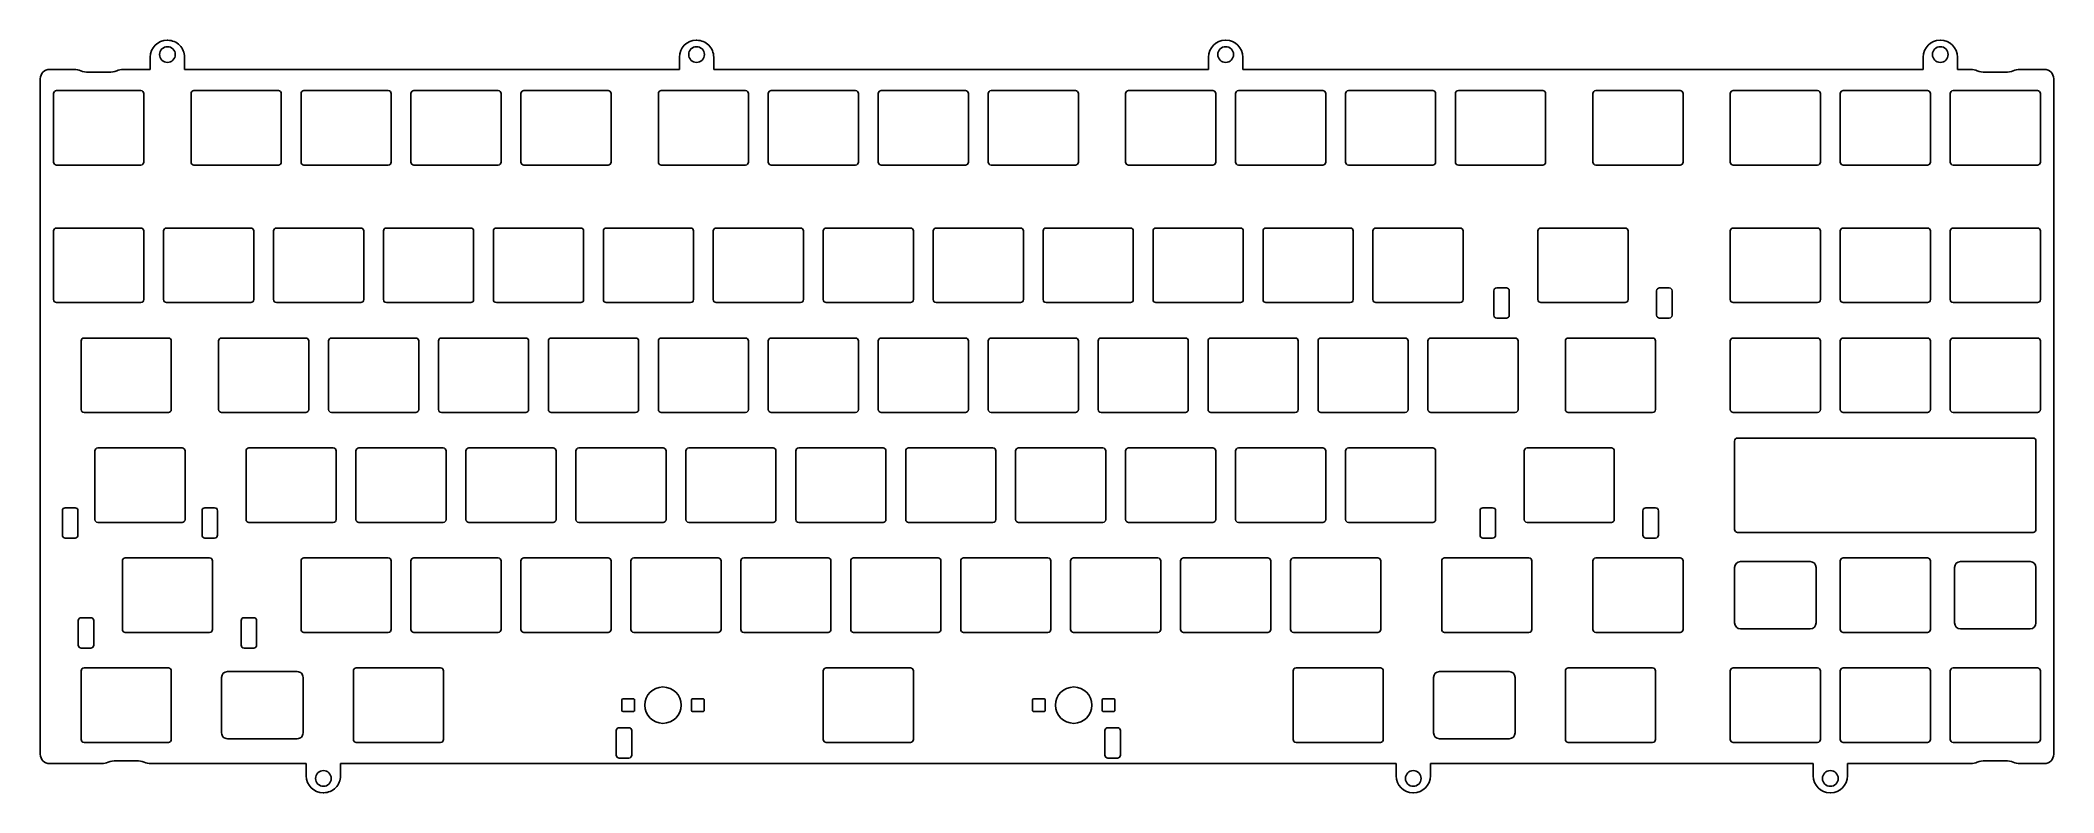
# Model space of a CAD drawing. Extents: x -29 to 317, y -158 to -29.
import ezdxf

# ---------------------------------------------------------------- set-up
doc = ezdxf.new("R2010")
doc.units = 0
doc.layers.add('BLACK', color=7, linetype='CONTINUOUS')

msp = doc.modelspace()

# ---------------------------------------------------------------- linework, layer by layer
at = {"layer": 'BLACK', "linetype": 'CONTINUOUS'}
for p, q in [((-7.6125, -28.775), (-7.5125, -28.775)), ((83.3438, -28.775), (83.4437, -28.775)), ((174.3, -28.775), (174.4, -28.775)), ((297.15, -28.775), (297.25, -28.775)), ((-27.825, -33.775), (-23.5926, -33.775)), ((-17.6374, -34.275), (-21.1126, -34.275)), ((-15.1574, -33.775), (-10.5125, -33.775)), ((-10.5125, -33.775), (-10.5125, -31.675)), ((-4.6125, -31.675), (-4.6125, -33.775)), ((-4.6125, -33.775), (80.4437, -33.775)), ((80.4437, -33.775), (80.4437, -31.675)), ((86.3438, -31.675), (86.3438, -33.775)), ((86.3438, -33.775), (171.4, -33.775)), ((171.4, -33.775), (171.4, -31.675)), ((177.3, -31.675), (177.3, -33.775)), ((177.3, -33.775), (294.25, -33.775)), ((294.25, -33.775), (294.25, -31.675)), ((300.15, -31.675), (300.15, -33.775)), ((300.15, -33.775), (302.432, -33.775)), ((308.388, -34.275), (304.912, -34.275)), ((310.868, -33.775), (315.1, -33.775)), ((-29.425, -151.5), (-29.425, -35.375)), ((-27.125, -37.925), (-27.125, -49.725)), ((-12.125, -37.425), (-26.625, -37.425)), ((-11.625, -49.725), (-11.625, -37.925)), ((-3.5, -37.925), (-3.5, -49.725)), ((11.5, -37.425), (-3, -37.425)), ((12, -49.725), (12, -37.925)), ((15.4, -37.925), (15.4, -49.725)), ((30.4, -37.425), (15.9, -37.425)), ((30.9, -49.725), (30.9, -37.925)), ((34.3, -37.925), (34.3, -49.725)), ((49.3, -37.425), (34.8, -37.425)), ((49.8, -49.725), (49.8, -37.925)), ((53.2, -37.925), (53.2, -49.725)), ((68.2, -37.425), (53.7, -37.425)), ((68.7, -49.725), (68.7, -37.925)), ((76.825, -37.925), (76.825, -49.725)), ((91.825, -37.425), (77.325, -37.425)), ((92.325, -49.725), (92.325, -37.925)), ((95.725, -37.925), (95.725, -49.725)), ((110.725, -37.425), (96.225, -37.425)), ((111.225, -49.725), (111.225, -37.925)), ((114.625, -37.925), (114.625, -49.725)), ((129.625, -37.425), (115.125, -37.425)), ((130.125, -49.725), (130.125, -37.925)), ((133.525, -37.925), (133.525, -49.725)), ((148.525, -37.425), (134.025, -37.425)), ((149.025, -49.725), (149.025, -37.925)), ((157.15, -37.925), (157.15, -49.725)), ((172.15, -37.425), (157.65, -37.425)), ((172.65, -49.725), (172.65, -37.925)), ((176.05, -37.925), (176.05, -49.725)), ((191.05, -37.425), (176.55, -37.425)), ((191.55, -49.725), (191.55, -37.925)), ((194.95, -37.925), (194.95, -49.725)), ((209.95, -37.425), (195.45, -37.425)), ((210.45, -49.725), (210.45, -37.925)), ((213.85, -37.925), (213.85, -49.725)), ((228.85, -37.425), (214.35, -37.425)), ((229.35, -49.725), (229.35, -37.925)), ((237.475, -37.925), (237.475, -49.725)), ((252.475, -37.425), (237.975, -37.425)), ((252.975, -49.725), (252.975, -37.925)), ((261.1, -37.925), (261.1, -49.725)), ((276.1, -37.425), (261.6, -37.425)), ((276.6, -49.725), (276.6, -37.925)), ((280, -37.925), (280, -49.725)), ((295, -37.425), (280.5, -37.425)), ((295.5, -49.725), (295.5, -37.925)), ((298.9, -37.925), (298.9, -49.725)), ((313.9, -37.425), (299.4, -37.425)), ((314.4, -49.725), (314.4, -37.925)), ((316.7, -35.375), (316.7, -151.5)), ((-26.625, -50.225), (-12.125, -50.225)), ((-3, -50.225), (11.5, -50.225)), ((15.9, -50.225), (30.4, -50.225)), ((34.8, -50.225), (49.3, -50.225)), ((53.7, -50.225), (68.2, -50.225)), ((77.325, -50.225), (91.825, -50.225)), ((96.225, -50.225), (110.725, -50.225)), ((115.125, -50.225), (129.625, -50.225)), ((134.025, -50.225), (148.525, -50.225)), ((157.65, -50.225), (172.15, -50.225)), ((176.55, -50.225), (191.05, -50.225)), ((195.45, -50.225), (209.95, -50.225)), ((214.35, -50.225), (228.85, -50.225)), ((237.975, -50.225), (252.475, -50.225)), ((261.6, -50.225), (276.1, -50.225)), ((280.5, -50.225), (295, -50.225)), ((299.4, -50.225), (313.9, -50.225)), ((-27.125, -61.55), (-27.125, -73.35)), ((-12.125, -61.05), (-26.625, -61.05)), ((-11.625, -73.35), (-11.625, -61.55)), ((-8.225, -61.55), (-8.225, -73.35)), ((6.775, -61.05), (-7.725, -61.05)), ((7.275, -73.35), (7.275, -61.55)), ((10.675, -61.55), (10.675, -73.35)), ((25.675, -61.05), (11.175, -61.05)), ((26.175, -73.35), (26.175, -61.55)), ((29.575, -61.55), (29.575, -73.35)), ((44.575, -61.05), (30.075, -61.05)), ((45.075, -73.35), (45.075, -61.55)), ((48.475, -61.55), (48.475, -73.35)), ((63.475, -61.05), (48.975, -61.05)), ((63.975, -73.35), (63.975, -61.55)), ((67.375, -61.55), (67.375, -73.35)), ((82.375, -61.05), (67.875, -61.05)), ((82.875, -73.35), (82.875, -61.55)), ((86.275, -61.55), (86.275, -73.35)), ((101.275, -61.05), (86.775, -61.05)), ((101.775, -73.35), (101.775, -61.55)), ((105.175, -61.55), (105.175, -73.35)), ((120.175, -61.05), (105.675, -61.05)), ((120.675, -73.35), (120.675, -61.55)), ((124.075, -61.55), (124.075, -73.35)), ((139.075, -61.05), (124.575, -61.05)), ((139.575, -73.35), (139.575, -61.55)), ((142.975, -61.55), (142.975, -73.35)), ((157.975, -61.05), (143.475, -61.05)), ((158.475, -73.35), (158.475, -61.55)), ((161.875, -61.55), (161.875, -73.35)), ((176.875, -61.05), (162.375, -61.05)), ((177.375, -73.35), (177.375, -61.55)), ((180.775, -61.55), (180.775, -73.35)), ((195.775, -61.05), (181.275, -61.05)), ((196.275, -73.35), (196.275, -61.55)), ((199.675, -61.55), (199.675, -73.35)), ((214.675, -61.05), (200.175, -61.05)), ((215.175, -73.35), (215.175, -61.55)), ((228.025, -61.55), (228.025, -73.35)), ((243.025, -61.05), (228.525, -61.05)), ((243.525, -73.35), (243.525, -61.55)), ((261.1, -61.55), (261.1, -73.35)), ((276.1, -61.05), (261.6, -61.05)), ((276.6, -73.35), (276.6, -61.55)), ((280, -61.55), (280, -73.35)), ((295, -61.05), (280.5, -61.05)), ((295.5, -73.35), (295.5, -61.55)), ((298.9, -61.55), (298.9, -73.35)), ((313.9, -61.05), (299.4, -61.05)), ((314.4, -73.35), (314.4, -61.55)), ((220.44, -71.825), (220.44, -76.035)), ((222.61, -71.325), (220.94, -71.325)), ((223.11, -76.035), (223.11, -71.825)), ((248.44, -71.825), (248.44, -76.035)), ((250.61, -71.325), (248.94, -71.325)), ((251.11, -76.035), (251.11, -71.825)), ((-26.625, -73.85), (-12.125, -73.85)), ((-7.725, -73.85), (6.775, -73.85)), ((11.175, -73.85), (25.675, -73.85)), ((30.075, -73.85), (44.575, -73.85)), ((48.975, -73.85), (63.475, -73.85)), ((67.875, -73.85), (82.375, -73.85)), ((86.775, -73.85), (101.275, -73.85)), ((105.675, -73.85), (120.175, -73.85)), ((124.575, -73.85), (139.075, -73.85)), ((143.475, -73.85), (157.975, -73.85)), ((162.375, -73.85), (176.875, -73.85)), ((181.275, -73.85), (195.775, -73.85)), ((200.175, -73.85), (214.675, -73.85)), ((228.525, -73.85), (243.025, -73.85)), ((261.6, -73.85), (276.1, -73.85)), ((280.5, -73.85), (295, -73.85)), ((299.4, -73.85), (313.9, -73.85)), ((220.94, -76.535), (222.61, -76.535)), ((248.94, -76.535), (250.61, -76.535)), ((-22.4, -80.45), (-22.4, -92.25)), ((-7.4, -79.95), (-21.9, -79.95)), ((-6.9, -92.25), (-6.9, -80.45)), ((1.225, -80.45), (1.225, -92.25)), ((16.225, -79.95), (1.725, -79.95)), ((16.725, -92.25), (16.725, -80.45)), ((20.125, -80.45), (20.125, -92.25)), ((35.125, -79.95), (20.625, -79.95)), ((35.625, -92.25), (35.625, -80.45)), ((39.025, -80.45), (39.025, -92.25)), ((54.025, -79.95), (39.525, -79.95)), ((54.525, -92.25), (54.525, -80.45)), ((57.925, -80.45), (57.925, -92.25)), ((72.925, -79.95), (58.425, -79.95)), ((73.425, -92.25), (73.425, -80.45)), ((76.825, -80.45), (76.825, -92.25)), ((91.825, -79.95), (77.325, -79.95)), ((92.325, -92.25), (92.325, -80.45)), ((95.725, -80.45), (95.725, -92.25)), ((110.725, -79.95), (96.225, -79.95)), ((111.225, -92.25), (111.225, -80.45)), ((114.625, -80.45), (114.625, -92.25)), ((129.625, -79.95), (115.125, -79.95)), ((130.125, -92.25), (130.125, -80.45)), ((133.525, -80.45), (133.525, -92.25)), ((148.525, -79.95), (134.025, -79.95)), ((149.025, -92.25), (149.025, -80.45)), ((152.425, -80.45), (152.425, -92.25)), ((167.425, -79.95), (152.925, -79.95)), ((167.925, -92.25), (167.925, -80.45)), ((171.325, -80.45), (171.325, -92.25)), ((186.325, -79.95), (171.825, -79.95)), ((186.825, -92.25), (186.825, -80.45)), ((190.225, -80.45), (190.225, -92.25)), ((205.225, -79.95), (190.725, -79.95)), ((205.725, -92.25), (205.725, -80.45)), ((209.125, -80.45), (209.125, -92.25)), ((224.125, -79.95), (209.625, -79.95)), ((224.625, -92.25), (224.625, -80.45)), ((232.75, -80.45), (232.75, -92.25)), ((247.75, -79.95), (233.25, -79.95)), ((248.25, -92.25), (248.25, -80.45)), ((261.1, -80.45), (261.1, -92.25)), ((276.1, -79.95), (261.6, -79.95)), ((276.6, -92.25), (276.6, -80.45)), ((280, -80.45), (280, -92.25)), ((295, -79.95), (280.5, -79.95)), ((295.5, -92.25), (295.5, -80.45)), ((298.9, -80.45), (298.9, -92.25)), ((313.9, -79.95), (299.4, -79.95)), ((314.4, -92.25), (314.4, -80.45)), ((-21.9, -92.75), (-7.4, -92.75)), ((1.725, -92.75), (16.225, -92.75)), ((20.625, -92.75), (35.125, -92.75)), ((39.525, -92.75), (54.025, -92.75)), ((58.425, -92.75), (72.925, -92.75)), ((77.325, -92.75), (91.825, -92.75)), ((96.225, -92.75), (110.725, -92.75)), ((115.125, -92.75), (129.625, -92.75)), ((134.025, -92.75), (148.525, -92.75)), ((152.925, -92.75), (167.425, -92.75)), ((171.825, -92.75), (186.325, -92.75)), ((190.725, -92.75), (205.225, -92.75)), ((209.625, -92.75), (224.125, -92.75)), ((233.25, -92.75), (247.75, -92.75)), ((261.6, -92.75), (276.1, -92.75)), ((280.5, -92.75), (295, -92.75)), ((299.4, -92.75), (313.9, -92.75)), ((-20.0375, -99.35), (-20.0375, -111.15)), ((-5.0375, -98.85), (-19.5375, -98.85)), ((-4.5375, -111.15), (-4.5375, -99.35)), ((5.95, -99.35), (5.95, -111.15)), ((20.95, -98.85), (6.45, -98.85)), ((21.45, -111.15), (21.45, -99.35)), ((24.85, -99.35), (24.85, -111.15)), ((39.85, -98.85), (25.35, -98.85)), ((40.35, -111.15), (40.35, -99.35)), ((43.75, -99.35), (43.75, -111.15)), ((58.75, -98.85), (44.25, -98.85)), ((59.25, -111.15), (59.25, -99.35)), ((62.65, -99.35), (62.65, -111.15)), ((77.65, -98.85), (63.15, -98.85)), ((78.15, -111.15), (78.15, -99.35)), ((81.55, -99.35), (81.55, -111.15)), ((96.55, -98.85), (82.05, -98.85)), ((97.05, -111.15), (97.05, -99.35)), ((100.45, -99.35), (100.45, -111.15)), ((115.45, -98.85), (100.95, -98.85)), ((115.95, -111.15), (115.95, -99.35)), ((119.35, -99.35), (119.35, -111.15)), ((134.35, -98.85), (119.85, -98.85)), ((134.85, -111.15), (134.85, -99.35)), ((138.25, -99.35), (138.25, -111.15)), ((153.25, -98.85), (138.75, -98.85)), ((153.75, -111.15), (153.75, -99.35)), ((157.15, -99.35), (157.15, -111.15)), ((172.15, -98.85), (157.65, -98.85)), ((172.65, -111.15), (172.65, -99.35)), ((176.05, -99.35), (176.05, -111.15)), ((191.05, -98.85), (176.55, -98.85)), ((191.55, -111.15), (191.55, -99.35)), ((194.95, -99.35), (194.95, -111.15)), ((209.95, -98.85), (195.45, -98.85)), ((210.45, -111.15), (210.45, -99.35)), ((225.662, -99.35), (225.662, -111.15)), ((240.662, -98.85), (226.162, -98.85)), ((241.162, -111.15), (241.162, -99.35)), ((261.85, -97.65), (261.85, -112.85)), ((262.35, -97.15), (313.15, -97.15)), ((313.65, -97.65), (313.65, -112.85)), ((-25.6225, -109.625), (-25.6225, -113.835)), ((-23.4525, -109.125), (-25.1225, -109.125)), ((-22.9525, -113.835), (-22.9525, -109.625)), ((-1.6225, -109.625), (-1.6225, -113.835)), ((0.5475, -109.125), (-1.1225, -109.125)), ((1.0475, -113.835), (1.0475, -109.625)), ((218.077, -109.625), (218.077, -113.835)), ((220.248, -109.125), (218.577, -109.125)), ((220.748, -113.835), (220.748, -109.625)), ((246.077, -109.625), (246.077, -113.835)), ((248.248, -109.125), (246.577, -109.125)), ((248.748, -113.835), (248.748, -109.625)), ((-19.5375, -111.65), (-5.0375, -111.65)), ((6.45, -111.65), (20.95, -111.65)), ((25.35, -111.65), (39.85, -111.65)), ((44.25, -111.65), (58.75, -111.65)), ((63.15, -111.65), (77.65, -111.65)), ((82.05, -111.65), (96.55, -111.65)), ((100.95, -111.65), (115.45, -111.65)), ((119.85, -111.65), (134.35, -111.65)), ((138.75, -111.65), (153.25, -111.65)), ((157.65, -111.65), (172.15, -111.65)), ((176.55, -111.65), (191.05, -111.65)), ((195.45, -111.65), (209.95, -111.65)), ((226.162, -111.65), (240.662, -111.65)), ((262.35, -113.35), (313.15, -113.35)), ((-25.1225, -114.335), (-23.4525, -114.335)), ((-1.1225, -114.335), (0.5475, -114.335)), ((218.577, -114.335), (220.248, -114.335)), ((246.577, -114.335), (248.248, -114.335)), ((-15.3125, -118.25), (-15.3125, -130.05)), ((-0.3125, -117.75), (-14.8125, -117.75)), ((0.1875, -130.05), (0.1875, -118.25)), ((15.4, -118.25), (15.4, -130.05)), ((30.4, -117.75), (15.9, -117.75)), ((30.9, -130.05), (30.9, -118.25)), ((34.3, -118.25), (34.3, -130.05)), ((49.3, -117.75), (34.8, -117.75)), ((49.8, -130.05), (49.8, -118.25)), ((53.2, -118.25), (53.2, -130.05)), ((68.2, -117.75), (53.7, -117.75)), ((68.7, -130.05), (68.7, -118.25)), ((72.1, -118.25), (72.1, -130.05)), ((87.1, -117.75), (72.6, -117.75)), ((87.6, -130.05), (87.6, -118.25)), ((91, -118.25), (91, -130.05)), ((106, -117.75), (91.5, -117.75)), ((106.5, -130.05), (106.5, -118.25)), ((109.9, -118.25), (109.9, -130.05)), ((124.9, -117.75), (110.4, -117.75)), ((125.4, -130.05), (125.4, -118.25)), ((128.8, -118.25), (128.8, -130.05)), ((143.8, -117.75), (129.3, -117.75)), ((144.3, -130.05), (144.3, -118.25)), ((147.7, -118.25), (147.7, -130.05)), ((162.7, -117.75), (148.2, -117.75)), ((163.2, -130.05), (163.2, -118.25)), ((166.6, -118.25), (166.6, -130.05)), ((181.6, -117.75), (167.1, -117.75)), ((182.1, -130.05), (182.1, -118.25)), ((185.5, -118.25), (185.5, -130.05)), ((200.5, -117.75), (186, -117.75)), ((201, -130.05), (201, -118.25)), ((211.487, -118.25), (211.487, -130.05)), ((226.487, -117.75), (211.987, -117.75)), ((226.987, -130.05), (226.987, -118.25)), ((237.475, -118.25), (237.475, -130.05)), ((237.475, -118.25), (237.475, -130.05)), ((252.475, -117.75), (237.975, -117.75)), ((252.475, -117.75), (237.975, -117.75)), ((252.975, -130.05), (252.975, -118.25)), ((252.975, -130.05), (252.975, -118.25)), ((261.85, -119.375), (261.85, -128.925)), ((274.85, -118.375), (262.85, -118.375)), ((275.85, -128.925), (275.85, -119.375)), ((280, -118.25), (280, -130.05)), ((295, -117.75), (280.5, -117.75)), ((295.5, -130.05), (295.5, -118.25)), ((299.65, -119.375), (299.65, -128.925)), ((312.65, -118.375), (300.65, -118.375)), ((313.65, -128.925), (313.65, -119.375)), ((-20.7275, -128.025), (-22.3975, -128.025)), ((7.2725, -128.025), (5.6025, -128.025)), ((-22.8975, -128.525), (-22.8975, -132.735)), ((-20.2275, -132.735), (-20.2275, -128.525)), ((-14.8125, -130.55), (-0.3125, -130.55)), ((5.1025, -128.525), (5.1025, -132.735)), ((7.7725, -132.735), (7.7725, -128.525)), ((15.9, -130.55), (30.4, -130.55)), ((34.8, -130.55), (49.3, -130.55)), ((53.7, -130.55), (68.2, -130.55)), ((72.6, -130.55), (87.1, -130.55)), ((91.5, -130.55), (106, -130.55)), ((110.4, -130.55), (124.9, -130.55)), ((129.3, -130.55), (143.8, -130.55)), ((148.2, -130.55), (162.7, -130.55)), ((167.1, -130.55), (181.6, -130.55)), ((186, -130.55), (200.5, -130.55)), ((211.987, -130.55), (226.487, -130.55)), ((237.975, -130.55), (252.475, -130.55)), ((237.975, -130.55), (252.475, -130.55)), ((262.85, -129.925), (274.85, -129.925)), ((280.5, -130.55), (295, -130.55)), ((300.65, -129.925), (312.65, -129.925)), ((-22.3975, -133.235), (-20.7275, -133.235)), ((5.6025, -133.235), (7.2725, -133.235)), ((-22.4, -137.15), (-22.4, -148.95)), ((-7.4, -136.65), (-21.9, -136.65)), ((-6.9, -148.95), (-6.9, -137.15)), ((1.75, -138.275), (1.75, -147.825)), ((14.75, -137.275), (2.75, -137.275)), ((15.75, -147.825), (15.75, -138.275)), ((24.4, -137.15), (24.4, -148.95)), ((39.4, -136.65), (24.9, -136.65)), ((39.9, -148.95), (39.9, -137.15)), ((105.175, -137.15), (105.175, -148.95)), ((120.175, -136.65), (105.675, -136.65)), ((120.675, -148.95), (120.675, -137.15)), ((185.95, -137.15), (185.95, -148.95)), ((200.95, -136.65), (186.45, -136.65)), ((201.45, -148.95), (201.45, -137.15)), ((210.1, -138.275), (210.1, -147.825)), ((223.1, -137.275), (211.1, -137.275)), ((224.1, -147.825), (224.1, -138.275)), ((232.75, -137.15), (232.75, -148.95)), ((247.75, -136.65), (233.25, -136.65)), ((248.25, -148.95), (248.25, -137.15)), ((261.1, -137.15), (261.1, -148.95)), ((276.1, -136.65), (261.6, -136.65)), ((276.6, -148.95), (276.6, -137.15)), ((280, -137.15), (280, -148.95)), ((295, -136.65), (280.5, -136.65)), ((295.5, -148.95), (295.5, -137.15)), ((298.9, -137.15), (298.9, -148.95)), ((313.9, -136.65), (299.4, -136.65)), ((314.4, -148.95), (314.4, -137.15)), ((70.55, -142.15), (70.55, -143.95)), ((72.55, -141.95), (70.75, -141.95)), ((70.75, -144.15), (72.55, -144.15)), ((72.75, -142.15), (72.75, -143.95)), ((82.5, -143.95), (82.5, -142.15)), ((82.7, -141.95), (84.5, -141.95)), ((84.5, -144.15), (82.7, -144.15)), ((84.7, -142.15), (84.7, -143.95)), ((141.15, -142.15), (141.15, -143.95)), ((143.15, -141.95), (141.35, -141.95)), ((141.35, -144.15), (143.15, -144.15)), ((143.35, -142.15), (143.35, -143.95)), ((153.1, -142.15), (153.1, -143.95)), ((153.3, -141.95), (155.1, -141.95)), ((155.1, -144.15), (153.3, -144.15)), ((155.3, -142.15), (155.3, -143.95)), ((2.75, -148.825), (14.75, -148.825)), ((69.59, -147.426), (69.59, -151.636)), ((71.76, -146.926), (70.09, -146.926)), ((72.26, -151.636), (72.26, -147.426)), ((153.59, -147.426), (153.59, -151.636)), ((155.76, -146.926), (154.09, -146.926)), ((156.26, -151.636), (156.26, -147.426)), ((211.1, -148.825), (223.1, -148.825)), ((-21.9, -149.45), (-7.4, -149.45)), ((24.9, -149.45), (39.4, -149.45)), ((70.09, -152.136), (71.76, -152.136)), ((105.675, -149.45), (120.175, -149.45)), ((154.09, -152.136), (155.76, -152.136)), ((186.45, -149.45), (200.95, -149.45)), ((233.25, -149.45), (247.75, -149.45)), ((261.6, -149.45), (276.1, -149.45)), ((280.5, -149.45), (295, -149.45)), ((299.4, -149.45), (313.9, -149.45)), ((-18.8676, -153.1), (-27.825, -153.1)), ((-16.3876, -152.6), (-12.9124, -152.6)), ((16.3, -153.1), (-10.4324, -153.1)), ((16.3, -155.2), (16.3, -153.1)), ((203.65, -153.1), (22.2, -153.1)), ((22.2, -153.1), (22.2, -155.2)), ((203.65, -155.2), (203.65, -153.1)), ((275.35, -153.1), (209.55, -153.1)), ((209.55, -153.1), (209.55, -155.2)), ((275.35, -155.2), (275.35, -153.1)), ((302.432, -153.1), (281.25, -153.1)), ((281.25, -153.1), (281.25, -155.2)), ((304.912, -152.6), (308.388, -152.6)), ((315.1, -153.1), (310.868, -153.1)), ((19.3, -158.1), (19.2, -158.1)), ((206.65, -158.1), (206.55, -158.1)), ((278.35, -158.1), (278.25, -158.1))]:
    msp.add_line(p, q, dxfattribs=at)
at = {"layer": 'BLACK'}
for centre, radius in [((-7.5625, -31.225), 1.35), ((83.3937, -31.225), 1.35), ((174.35, -31.225), 1.35), ((297.2, -31.225), 1.35), ((77.625, -143.05), 3.125), ((148.225, -143.05), 3.125), ((19.25, -155.65), 1.35), ((206.6, -155.65), 1.35), ((278.3, -155.65), 1.35)]:
    msp.add_circle(centre, radius, dxfattribs=at)
for centre, radius, start, end in [((-7.6125, -31.675), 2.9, -270, -180), ((-7.5125, -31.675), 2.9, -0.00002, 90), ((83.3437, -31.675), 2.9, -270, -180), ((83.4438, -31.675), 2.9, -0.00002, 90), ((174.3, -31.675), 2.9, 90, 180), ((174.4, -31.675), 2.9, 0, 90), ((297.15, -31.675), 2.9, 90, 180), ((297.25, -31.675), 2.9, 0, 90), ((-27.825, -35.375), 1.6, -270, -180), ((-23.5926, -36.675), 2.9, 67.2019, 89.9999), ((-21.1126, -30.775), 3.5, -112.798, -90), ((-17.6374, -30.775), 3.5, -90, -67.2018), ((-15.1574, -36.675), 2.9, 90.0001, 112.798), ((302.432, -36.675), 2.9, 67.201, 89.9991), ((304.912, -30.775), 3.5, -112.799, -90.0006), ((308.388, -30.775), 3.5, -89.9994, -67.2012), ((310.868, -36.675), 2.9, 90.0009, 112.799), ((315.1, -35.375), 1.6, 0, 90), ((-26.625, -37.925), 0.5, 90.0001, 180), ((-12.125, -37.925), 0.5, 0.000115, 89.9999), ((-3, -37.925), 0.5, 90.0001, 180), ((11.5, -37.925), 0.5, 0.000115, 89.9999), ((15.9, -37.925), 0.5, 90.0001, 180), ((30.4, -37.925), 0.5, 0.000115, 89.9999), ((34.8, -37.925), 0.5, 90.0001, 180), ((49.3, -37.925), 0.5, 0.000115, 89.9999), ((53.7, -37.925), 0.5, 90.0001, 180), ((68.2, -37.925), 0.5, 0.000115, 89.9999), ((77.325, -37.925), 0.5, 90.0001, 180), ((91.825, -37.925), 0.5, 0.000115, 89.9999), ((96.225, -37.925), 0.5, 90.0001, 180), ((110.725, -37.925), 0.5, 0.000115, 89.9999), ((115.125, -37.925), 0.5, 90.0001, 180), ((129.625, -37.925), 0.5, 0.000115, 89.9999), ((134.025, -37.925), 0.5, 90.0001, 180), ((148.525, -37.925), 0.5, 0, 90), ((157.65, -37.925), 0.5, 90, 180), ((172.15, -37.925), 0.5, 0, 90), ((176.55, -37.925), 0.5, 90, 180), ((191.05, -37.925), 0.5, 0, 90), ((195.45, -37.925), 0.5, 90, 180), ((209.95, -37.925), 0.5, 0, 90), ((214.35, -37.925), 0.5, 90, 180), ((228.85, -37.925), 0.5, 0, 90), ((237.975, -37.925), 0.5, 90, 180), ((252.475, -37.925), 0.5, 0, 90), ((261.6, -37.925), 0.5, 90, 180), ((276.1, -37.925), 0.5, 0, 90), ((280.5, -37.925), 0.5, 90, 180), ((295, -37.925), 0.5, 0, 90), ((299.4, -37.925), 0.5, 90, 180), ((313.9, -37.925), 0.5, 0, 90), ((-26.625, -49.725), 0.5, -180, -90.0001), ((-12.125, -49.725), 0.5, -89.9999, -0.000115), ((-3, -49.725), 0.5, -180, -90.0001), ((11.5, -49.725), 0.5, -89.9999, -0.000115), ((15.9, -49.725), 0.5, -180, -90.0001), ((30.4, -49.725), 0.5, -89.9999, -0.000115), ((34.8, -49.725), 0.5, -180, -90.0001), ((49.3, -49.725), 0.5, -89.9999, -0.000115), ((53.7, -49.725), 0.5, -180, -90.0001), ((68.2, -49.725), 0.5, -89.9999, -0.000115), ((77.325, -49.725), 0.5, -180, -90.0001), ((91.825, -49.725), 0.5, -89.9999, -0.000115), ((96.225, -49.725), 0.5, -180, -90.0001), ((110.725, -49.725), 0.5, -89.9999, -0.000115), ((115.125, -49.725), 0.5, -180, -90.0001), ((129.625, -49.725), 0.5, -89.9999, -0.000115), ((134.025, -49.725), 0.5, -180, -90.0001), ((148.525, -49.725), 0.5, -90, 0), ((157.65, -49.725), 0.5, -180, -90), ((172.15, -49.725), 0.5, -90, 0), ((176.55, -49.725), 0.5, -180, -90), ((191.05, -49.725), 0.5, -90, 0), ((195.45, -49.725), 0.5, -180, -90), ((209.95, -49.725), 0.5, -90, 0), ((214.35, -49.725), 0.5, -180, -90), ((228.85, -49.725), 0.5, -90, 0), ((237.975, -49.725), 0.5, -180, -90), ((252.475, -49.725), 0.5, -90, 0), ((261.6, -49.725), 0.5, -180, -90), ((276.1, -49.725), 0.5, -90, 0), ((280.5, -49.725), 0.5, -180, -90), ((295, -49.725), 0.5, -90, 0), ((299.4, -49.725), 0.5, -180, -90), ((313.9, -49.725), 0.5, -90, 0), ((-26.625, -61.55), 0.5, 90.0001, 180), ((-12.125, -61.55), 0.5, 0.000115, 89.9999), ((-7.725, -61.55), 0.5, 90.0001, 180), ((6.775, -61.55), 0.5, 0.000115, 89.9999), ((11.175, -61.55), 0.5, 90.0001, 180), ((25.675, -61.55), 0.5, 0.000115, 89.9999), ((30.075, -61.55), 0.5, 90.0001, 180), ((44.575, -61.55), 0.5, 0.000115, 89.9999), ((48.975, -61.55), 0.5, 90.0001, 180), ((63.475, -61.55), 0.5, 0.000115, 89.9999), ((67.875, -61.55), 0.5, 90.0001, 180), ((82.375, -61.55), 0.5, 0.000115, 89.9999), ((86.775, -61.55), 0.5, 90.0001, 180), ((101.275, -61.55), 0.5, 0.000115, 89.9999), ((105.675, -61.55), 0.5, 90.0001, 180), ((120.175, -61.55), 0.5, 0.000115, 89.9999), ((124.575, -61.55), 0.5, 90.0001, 180), ((139.075, -61.55), 0.5, 0.000115, 89.9999), ((143.475, -61.55), 0.5, 90.0001, 180), ((157.975, -61.55), 0.5, 0, 90), ((162.375, -61.55), 0.5, 90, 180), ((176.875, -61.55), 0.5, 0, 90), ((181.275, -61.55), 0.5, 90, 180), ((195.775, -61.55), 0.5, 0, 90), ((200.175, -61.55), 0.5, 90, 180), ((214.675, -61.55), 0.5, 0, 90), ((228.525, -61.55), 0.5, 90, 180), ((243.025, -61.55), 0.5, 0, 90), ((261.6, -61.55), 0.5, 90, 180), ((276.1, -61.55), 0.5, 0, 90), ((280.5, -61.55), 0.5, 90, 180), ((295, -61.55), 0.5, 0, 90), ((299.4, -61.55), 0.5, 90, 180), ((313.9, -61.55), 0.5, 0, 90), ((220.94, -71.825), 0.5, 90, 180), ((222.61, -71.825), 0.5, 0, 90), ((248.94, -71.825), 0.5, 90, 180), ((250.61, -71.825), 0.5, 0, 90), ((-26.625, -73.35), 0.5, -180, -90.0001), ((-12.125, -73.35), 0.5, -89.9999, -0.000115), ((-7.725, -73.35), 0.5, -180, -90.0001), ((6.775, -73.35), 0.5, -89.9999, -0.000115), ((11.175, -73.35), 0.5, -180, -90.0001), ((25.675, -73.35), 0.5, -89.9999, -0.000115), ((30.075, -73.35), 0.5, -180, -90.0001), ((44.575, -73.35), 0.5, -89.9999, -0.000115), ((48.975, -73.35), 0.5, -180, -90.0001), ((63.475, -73.35), 0.5, -89.9999, -0.000115), ((67.875, -73.35), 0.5, -180, -90.0001), ((82.375, -73.35), 0.5, -89.9999, -0.000115), ((86.775, -73.35), 0.5, -180, -90.0001), ((101.275, -73.35), 0.5, -89.9999, -0.000115), ((105.675, -73.35), 0.5, -180, -90.0001), ((120.175, -73.35), 0.5, -89.9999, -0.000115), ((124.575, -73.35), 0.5, -180, -90.0001), ((139.075, -73.35), 0.5, -89.9999, -0.000115), ((143.475, -73.35), 0.5, -180, -90.0001), ((157.975, -73.35), 0.5, -90, 0), ((162.375, -73.35), 0.5, -180, -90), ((176.875, -73.35), 0.5, -90, 0), ((181.275, -73.35), 0.5, -180, -90), ((195.775, -73.35), 0.5, -90, 0), ((200.175, -73.35), 0.5, -180, -90), ((214.675, -73.35), 0.5, -90, 0), ((220.94, -76.035), 0.5, -180, -90), ((222.61, -76.035), 0.5, -90, 0), ((228.525, -73.35), 0.5, -180, -90), ((243.025, -73.35), 0.5, -90, 0), ((248.94, -76.035), 0.5, -180, -90), ((250.61, -76.035), 0.5, -90, 0), ((261.6, -73.35), 0.5, -180, -90), ((276.1, -73.35), 0.5, -90, 0), ((280.5, -73.35), 0.5, -180, -90), ((295, -73.35), 0.5, -90, 0), ((299.4, -73.35), 0.5, -180, -90), ((313.9, -73.35), 0.5, -90, 0), ((-21.9, -80.45), 0.5, 90.0001, 180), ((-7.4, -80.45), 0.5, 0.000115, 89.9999), ((1.725, -80.45), 0.5, 90.0001, 180), ((16.225, -80.45), 0.5, 0.000115, 89.9999), ((20.625, -80.45), 0.5, 90.0001, 180), ((35.125, -80.45), 0.5, 0.000115, 89.9999), ((39.525, -80.45), 0.5, 90.0001, 180), ((54.025, -80.45), 0.5, 0.000115, 89.9999), ((58.425, -80.45), 0.5, 90.0001, 180), ((72.925, -80.45), 0.5, 0.000115, 89.9999), ((77.325, -80.45), 0.5, 90.0001, 180), ((91.825, -80.45), 0.5, 0.000115, 89.9999), ((96.225, -80.45), 0.5, 90.0001, 180), ((110.725, -80.45), 0.5, 0.000115, 89.9999), ((115.125, -80.45), 0.5, 90.0001, 180), ((129.625, -80.45), 0.5, 0.000115, 89.9999), ((134.025, -80.45), 0.5, 90.0001, 180), ((148.525, -80.45), 0.5, 0, 90), ((152.925, -80.45), 0.5, 90, 180), ((167.425, -80.45), 0.5, 0, 90), ((171.825, -80.45), 0.5, 90, 180), ((186.325, -80.45), 0.5, 0, 90), ((190.725, -80.45), 0.5, 90, 180), ((205.225, -80.45), 0.5, 0, 90), ((209.625, -80.45), 0.5, 90, 180), ((224.125, -80.45), 0.5, 0, 90), ((233.25, -80.45), 0.5, 90, 180), ((247.75, -80.45), 0.5, 0, 90), ((261.6, -80.45), 0.5, 90, 180), ((276.1, -80.45), 0.5, 0, 90), ((280.5, -80.45), 0.5, 90, 180), ((295, -80.45), 0.5, 0, 90), ((299.4, -80.45), 0.5, 90, 180), ((313.9, -80.45), 0.5, 0, 90), ((-21.9, -92.25), 0.5, -180, -90.0001), ((-7.4, -92.25), 0.5, -89.9999, -0.000115), ((1.725, -92.25), 0.5, -180, -90.0001), ((16.225, -92.25), 0.5, -89.9999, -0.000115), ((20.625, -92.25), 0.5, -180, -90.0001), ((35.125, -92.25), 0.5, -89.9999, -0.000115), ((39.525, -92.25), 0.5, -180, -90.0001), ((54.025, -92.25), 0.5, -89.9999, -0.000115), ((58.425, -92.25), 0.5, -180, -90.0001), ((72.925, -92.25), 0.5, -89.9999, -0.000115), ((77.325, -92.25), 0.5, -180, -90.0001), ((91.825, -92.25), 0.5, -89.9999, -0.000115), ((96.225, -92.25), 0.5, -180, -90.0001), ((110.725, -92.25), 0.5, -89.9999, -0.000115), ((115.125, -92.25), 0.5, -180, -90.0001), ((129.625, -92.25), 0.5, -89.9999, -0.000115), ((134.025, -92.25), 0.5, -180, -90.0001), ((148.525, -92.25), 0.5, -90, 0), ((152.925, -92.25), 0.5, -180, -90), ((167.425, -92.25), 0.5, -90, 0), ((171.825, -92.25), 0.5, -180, -90), ((186.325, -92.25), 0.5, -90, 0), ((190.725, -92.25), 0.5, -180, -90), ((205.225, -92.25), 0.5, -90, 0), ((209.625, -92.25), 0.5, -180, -90), ((224.125, -92.25), 0.5, -90, 0), ((233.25, -92.25), 0.5, -180, -90), ((247.75, -92.25), 0.5, -90, 0), ((261.6, -92.25), 0.5, -180, -90), ((276.1, -92.25), 0.5, -90, 0), ((280.5, -92.25), 0.5, -180, -90), ((295, -92.25), 0.5, -90, 0), ((299.4, -92.25), 0.5, -180, -90), ((313.9, -92.25), 0.5, -90, 0), ((-19.5375, -99.35), 0.5, 90.0001, 180), ((-5.0375, -99.35), 0.5, 0.000115, 89.9999), ((6.45, -99.35), 0.5, 90.0001, 180), ((20.95, -99.35), 0.5, 0.000115, 89.9999), ((25.35, -99.35), 0.5, 90.0001, 180), ((39.85, -99.35), 0.5, 0.000115, 89.9999), ((44.25, -99.35), 0.5, 90.0001, 180), ((58.75, -99.35), 0.5, 0.000115, 89.9999), ((63.15, -99.35), 0.5, 90.0001, 180), ((77.65, -99.35), 0.5, 0.000115, 89.9999), ((82.05, -99.35), 0.5, 90.0001, 180), ((96.55, -99.35), 0.5, 0.000115, 89.9999), ((100.95, -99.35), 0.5, 90.0001, 180), ((115.45, -99.35), 0.5, 0.000115, 89.9999), ((119.85, -99.35), 0.5, 90.0001, 180), ((134.35, -99.35), 0.5, 0.000115, 89.9999), ((138.75, -99.35), 0.5, 90.0001, 180), ((153.25, -99.35), 0.5, 0, 90), ((157.65, -99.35), 0.5, 90, 180), ((172.15, -99.35), 0.5, 0, 90), ((176.55, -99.35), 0.5, 90, 180), ((191.05, -99.35), 0.5, 0, 90), ((195.45, -99.35), 0.5, 90, 180), ((209.95, -99.35), 0.5, 0, 90), ((226.162, -99.35), 0.5, 90, 180), ((240.662, -99.35), 0.5, 0, 90), ((262.35, -97.65), 0.5, 90, 180), ((313.15, -97.65), 0.5, 0, 90), ((-25.1225, -109.625), 0.5, 90.0001, 180), ((-23.4525, -109.625), 0.5, 0.000115, 89.9999), ((-1.1225, -109.625), 0.5, 90.0001, 180), ((0.5475, -109.625), 0.5, 0.000115, 89.9999), ((218.577, -109.625), 0.5, 90, 180), ((220.248, -109.625), 0.5, 0, 90), ((246.577, -109.625), 0.5, 90, 180), ((248.248, -109.625), 0.5, 0, 90), ((-25.1225, -113.835), 0.5, -180, -90.0001), ((-23.4525, -113.835), 0.5, -89.9999, -0.000115), ((-19.5375, -111.15), 0.5, -180, -90.0001), ((-5.0375, -111.15), 0.5, -89.9999, -0.000115), ((-1.1225, -113.835), 0.5, -180, -90.0001), ((0.5475, -113.835), 0.5, -89.9999, -0.000115), ((6.45, -111.15), 0.5, -180, -90.0001), ((20.95, -111.15), 0.5, -89.9999, -0.000115), ((25.35, -111.15), 0.5, -180, -90.0001), ((39.85, -111.15), 0.5, -89.9999, -0.000115), ((44.25, -111.15), 0.5, -180, -90.0001), ((58.75, -111.15), 0.5, -89.9999, -0.000115), ((63.15, -111.15), 0.5, -180, -90.0001), ((77.65, -111.15), 0.5, -89.9999, -0.000115), ((82.05, -111.15), 0.5, -180, -90.0001), ((96.55, -111.15), 0.5, -89.9999, -0.000115), ((100.95, -111.15), 0.5, -180, -90.0001), ((115.45, -111.15), 0.5, -89.9999, -0.000115), ((119.85, -111.15), 0.5, -180, -90.0001), ((134.35, -111.15), 0.5, -89.9999, -0.000115), ((138.75, -111.15), 0.5, -180, -90.0001), ((153.25, -111.15), 0.5, -90, 0), ((157.65, -111.15), 0.5, -180, -90), ((172.15, -111.15), 0.5, -90, 0), ((176.55, -111.15), 0.5, -180, -90), ((191.05, -111.15), 0.5, -90, 0), ((195.45, -111.15), 0.5, -180, -90), ((209.95, -111.15), 0.5, -90, 0), ((218.577, -113.835), 0.5, -180, -90), ((220.248, -113.835), 0.5, -90, 0), ((226.162, -111.15), 0.5, -180, -90), ((240.662, -111.15), 0.5, -90, 0), ((246.577, -113.835), 0.5, -180, -90), ((248.248, -113.835), 0.5, -90, 0), ((262.35, -112.85), 0.5, -180, -90), ((313.15, -112.85), 0.5, -90, 0), ((-14.8125, -118.25), 0.5, 90.0001, 180), ((-0.3125, -118.25), 0.5, 0.000115, 89.9999), ((15.9, -118.25), 0.5, 90.0001, 180), ((30.4, -118.25), 0.5, 0.000115, 89.9999), ((34.8, -118.25), 0.5, 90.0001, 180), ((49.3, -118.25), 0.5, 0.000115, 89.9999), ((53.7, -118.25), 0.5, 90.0001, 180), ((68.2, -118.25), 0.5, 0.000115, 89.9999), ((72.6, -118.25), 0.5, 90.0001, 180), ((87.1, -118.25), 0.5, 0.000115, 89.9999), ((91.5, -118.25), 0.5, 90.0001, 180), ((106, -118.25), 0.5, 0.000115, 89.9999), ((110.4, -118.25), 0.5, 90.0001, 180), ((124.9, -118.25), 0.5, 0.000115, 89.9999), ((129.3, -118.25), 0.5, 90.0001, 180), ((143.8, -118.25), 0.5, 0.000115, 89.9999), ((148.2, -118.25), 0.5, 90, 180), ((162.7, -118.25), 0.5, 0, 90), ((167.1, -118.25), 0.5, 90, 180), ((181.6, -118.25), 0.5, 0, 90), ((186, -118.25), 0.5, 90, 180), ((200.5, -118.25), 0.5, 0, 90), ((211.987, -118.25), 0.5, 90, 180), ((226.487, -118.25), 0.5, 0, 90), ((237.975, -118.25), 0.5, 90.0001, 180), ((237.975, -118.25), 0.5, 90.0001, 180), ((252.475, -118.25), 0.5, 0.000115, 89.9999), ((252.475, -118.25), 0.5, 0.000115, 89.9999), ((262.85, -119.375), 1, 90, 180), ((274.85, -119.375), 1, 0, 90), ((280.5, -118.25), 0.5, 90, 180), ((295, -118.25), 0.5, 0, 90), ((300.65, -119.375), 1, 90, 180), ((312.65, -119.375), 1, 0, 90), ((-22.3975, -128.525), 0.5, 90.0001, 180), ((-20.7275, -128.525), 0.5, 0.000115, 89.9999), ((5.6025, -128.525), 0.5, 90.0001, 180), ((7.2725, -128.525), 0.5, 0.000115, 89.9999), ((-14.8125, -130.05), 0.5, -180, -90.0001), ((-0.3125, -130.05), 0.5, -89.9999, -0.000115), ((15.9, -130.05), 0.5, -180, -90.0001), ((30.4, -130.05), 0.5, -89.9999, -0.000115), ((34.8, -130.05), 0.5, -180, -90.0001), ((49.3, -130.05), 0.5, -89.9999, -0.000115), ((53.7, -130.05), 0.5, -180, -90.0001), ((68.2, -130.05), 0.5, -89.9999, -0.000115), ((72.6, -130.05), 0.5, -180, -90.0001), ((87.1, -130.05), 0.5, -89.9999, -0.000115), ((91.5, -130.05), 0.5, -180, -90.0001), ((106, -130.05), 0.5, -89.9999, -0.000115), ((110.4, -130.05), 0.5, -180, -90.0001), ((124.9, -130.05), 0.5, -89.9999, -0.000115), ((129.3, -130.05), 0.5, -180, -90.0001), ((143.8, -130.05), 0.5, -90, 0), ((148.2, -130.05), 0.5, -180, -90), ((162.7, -130.05), 0.5, -90, 0), ((167.1, -130.05), 0.5, -180, -90), ((181.6, -130.05), 0.5, -90, 0), ((186, -130.05), 0.5, -180, -90), ((200.5, -130.05), 0.5, -90, 0), ((211.987, -130.05), 0.5, -180, -90), ((226.487, -130.05), 0.5, -90, 0), ((237.975, -130.05), 0.5, -180, -90.0001), ((237.975, -130.05), 0.5, -180, -90.0001), ((252.475, -130.05), 0.5, -89.9999, -0.000115), ((252.475, -130.05), 0.5, -89.9999, -0.000115), ((262.85, -128.925), 1, -180, -90), ((274.85, -128.925), 1, -90, 0), ((280.5, -130.05), 0.5, -180, -90), ((295, -130.05), 0.5, -90, 0), ((300.65, -128.925), 1, -180, -90), ((312.65, -128.925), 1, -90, 0), ((-22.3975, -132.735), 0.5, -180, -90.0001), ((-20.7275, -132.735), 0.5, -89.9999, -0.000115), ((5.6025, -132.735), 0.5, -180, -90.0001), ((7.2725, -132.735), 0.5, -89.9999, -0.000115), ((-21.9, -137.15), 0.5, 90.0001, 180), ((-7.4, -137.15), 0.5, 0.000115, 89.9999), ((2.75, -138.275), 1, -270, -180), ((14.75, -138.275), 1, -0.000057, 90.0001), ((24.9, -137.15), 0.5, 90.0001, 180), ((39.4, -137.15), 0.5, 0.000115, 89.9999), ((105.675, -137.15), 0.5, 90.0001, 180), ((120.175, -137.15), 0.5, 0.000115, 89.9999), ((186.45, -137.15), 0.5, 90, 180), ((200.95, -137.15), 0.5, 0, 90), ((211.1, -138.275), 1, 90, 180), ((223.1, -138.275), 1, 0, 90), ((233.25, -137.15), 0.5, 90, 180), ((247.75, -137.15), 0.5, 0, 90), ((261.6, -137.15), 0.5, 90, 180), ((276.1, -137.15), 0.5, 0, 90), ((280.5, -137.15), 0.5, 90, 180), ((295, -137.15), 0.5, 0, 90), ((299.4, -137.15), 0.5, 90, 180), ((313.9, -137.15), 0.5, 0, 90), ((70.75, -142.15), 0.2, 90.0072, 179.993), ((70.75, -143.95), 0.2, -179.997, -90.0032), ((72.55, -142.15), 0.2, -0.003151, 90.0032), ((72.55, -143.95), 0.2, -90.0074, 0.007449), ((82.7, -142.15), 0.2, 90.0072, 179.993), ((82.7, -143.95), 0.2, -179.997, -90.0032), ((84.5, -142.15), 0.2, -0.003151, 90.0032), ((84.5, -143.95), 0.2, -90.0074, 0.007449), ((141.35, -142.15), 0.2, 90, 179.998), ((141.35, -143.95), 0.2, -180.002, -90), ((143.15, -142.15), 0.2, 0.002292, 90), ((143.15, -143.95), 0.2, -90, 0.002292), ((153.3, -142.15), 0.2, 90, 179.998), ((153.3, -143.95), 0.2, -180.002, -90), ((155.1, -142.15), 0.2, 0.002292, 90), ((155.1, -143.95), 0.2, -90, 0.002292), ((2.75, -147.825), 1, -180, -89.9999), ((14.75, -147.825), 1, -90.0001, 0.000057), ((70.09, -147.426), 0.5, 90.0001, 180), ((71.76, -147.426), 0.5, 0.000115, 89.9999), ((154.09, -147.426), 0.5, 90, 179.997), ((155.76, -147.426), 0.5, 0.00275, 90), ((211.1, -147.825), 1, -180, -90), ((223.1, -147.825), 1, -90, 0), ((-27.825, -151.5), 1.6, -180, -90), ((-21.9, -148.95), 0.5, -180, -90.0001), ((-7.4, -148.95), 0.5, -89.9999, -0.000115), ((24.9, -148.95), 0.5, -180, -90.0001), ((39.4, -148.95), 0.5, -89.9999, -0.000115), ((70.09, -151.636), 0.5, -180, -90.0001), ((71.76, -151.636), 0.5, -89.9999, -0.000115), ((105.675, -148.95), 0.5, -180, -90.0001), ((120.175, -148.95), 0.5, -89.9999, -0.000115), ((154.09, -151.636), 0.5, -180.003, -90), ((155.76, -151.636), 0.5, -90, 0.00275), ((186.45, -148.95), 0.5, -180, -90), ((200.95, -148.95), 0.5, -90, 0), ((233.25, -148.95), 0.5, -180, -90), ((247.75, -148.95), 0.5, -90, 0), ((261.6, -148.95), 0.5, -180, -90), ((276.1, -148.95), 0.5, -90, 0), ((280.5, -148.95), 0.5, -180, -90), ((295, -148.95), 0.5, -90, 0), ((299.4, -148.95), 0.5, -180, -90), ((313.9, -148.95), 0.5, -90, 0), ((315.1, -151.5), 1.6, -90, 0), ((-18.8676, -150.2), 2.9, -89.9999, -67.2019), ((-16.3876, -156.1), 3.5, 90, 112.798), ((-12.9124, -156.1), 3.5, 67.2018, 90), ((-10.4324, -150.2), 2.9, -112.798, -90.0001), ((19.2, -155.2), 2.9, -180, -90), ((19.3, -155.2), 2.9, -90, 0.00002), ((206.55, -155.2), 2.9, -180, -90), ((206.65, -155.2), 2.9, -90, 0), ((278.25, -155.2), 2.9, -180, -90), ((278.35, -155.2), 2.9, -90, 0), ((302.432, -150.2), 2.9, -89.9991, -67.201), ((304.912, -156.1), 3.5, 90.0006, 112.799), ((308.388, -156.1), 3.5, 67.2012, 89.9994), ((310.868, -150.2), 2.9, -112.799, -90.0009)]:
    msp.add_arc(centre, radius, start, end, dxfattribs=at)

doc.saveas('drawing.dxf')
